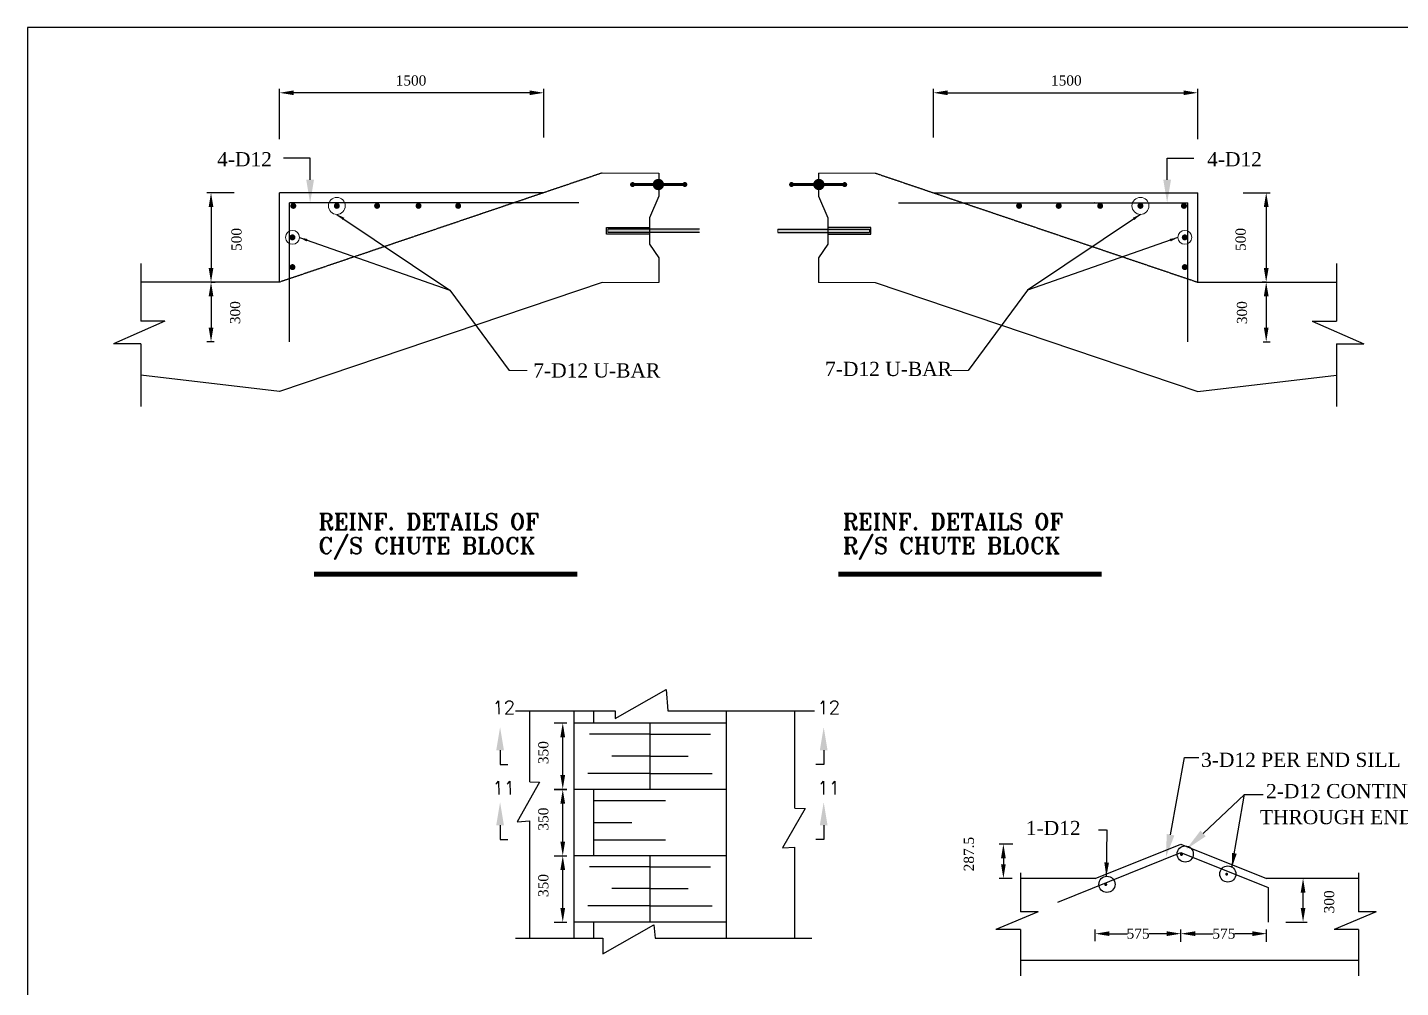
# Model space of a CAD drawing. Extents: x -298162 to 1078160, y -513173 to -216568.
# Drawn here: x 432169 to 465995, y -440584 to -416931 of the extents above; entities that cross this region are included whole.
import ezdxf

# ---------------------------------------------------------------- set-up
doc = ezdxf.new("R2010")
doc.units = 0
doc.header["$MEASUREMENT"] = 0
doc.linetypes.add('DASHED', pattern=[0.75, 0.5, -0.25])
doc.layers.get('0').update_dxf_attribs({"linetype": 'CONTINUOUS'})
doc.layers.get('DEFPOINTS').update_dxf_attribs({"linetype": 'CONTINUOUS'})
doc.layers.add('HACH', color=8, linetype='CONTINUOUS', lineweight=20)
doc.layers.add('LINE', color=7, linetype='CONTINUOUS')
doc.styles.add('BIG', font='ROMANT.SHX')
doc.styles.add('ROMANS', font='romans.shx', dxfattribs={"width": 0.8, "height": 100})
doc.styles.get("Standard").update_dxf_attribs({"font": 'times.ttf', "height": 250})
doc.dimstyles.new('3', dxfattribs={"dimtxt": 225, "dimasz": 350, "dimexe": 100, "dimexo": 25, "dimgap": 9, "dimtad": 0, "dimdec": 0, "dimzin": 0, "dimdsep": 46, "dimtxsty": 'Standard', "dimcen": 0, "dimclrt": 256, "dimadec": 0, "dimazin": 0, "dimtfac": 1, "dimtdec": 0, "dimtofl": 0, "dimtmove": 2, "dimatfit": 3, "dimfxl": 1, "dimtolj": 1, "dimtzin": 0, "dimarcsym": 0})

# ---------------------------------------------------------------- blocks, each defined once
blk = doc.blocks.new('*D999')
at = {"color": 0, "lineweight": -2}
for p, q in [((460586, -439455), (460586, -439157)), ((460936, -439257), (461377, -439257)), ((462347, -439257), (461907, -439257)), ((462697, -439455), (462697, -439157))]:
    blk.add_line(p, q, dxfattribs=at)
for points in [[(460936, -439198), (460936, -439315), (460586, -439257)], [(462347, -439198), (462347, -439315), (462697, -439257)]]:
    blk.add_solid(points, dxfattribs=at)
at = {"layer": 'DEFPOINTS', "color": 0, "lineweight": -2}
for p in [(462697, -439257), (460586, -439480), (462697, -439480)]:
    blk.add_point(p, dxfattribs=at)
at = {"insert": (461642, -439257), "char_height": 250, "attachment_point": 5}
blk.add_mtext('\\A1;575', dxfattribs=at)
blk = doc.blocks.new('*D1000')
at = {"color": 0, "lineweight": -2}
for p, q in [((445141, -435704), (445456, -435704)), ((445356, -436986), (445356, -436054)), ((445141, -437336), (445456, -437336))]:
    blk.add_line(p, q, dxfattribs=at)
for points in [[(445297, -436054), (445414, -436054), (445356, -435704)], [(445297, -436986), (445414, -436986), (445356, -437336)]]:
    blk.add_solid(points, dxfattribs=at)
at = {"layer": 'DEFPOINTS', "color": 0, "lineweight": -2}
for p in [(445116, -435704), (445356, -435704), (445116, -437336)]:
    blk.add_point(p, dxfattribs=at)
at = {"insert": (444879, -436433), "char_height": 250, "attachment_point": 5, "rotation": 90}
blk.add_mtext('\\A1;350', dxfattribs=at)
blk = doc.blocks.new('*D1001')
at = {"color": 0, "lineweight": -2}
for p, q in [((458475, -439445), (458475, -439157)), ((458825, -439257), (459266, -439257)), ((460236, -439257), (459795, -439257)), ((460586, -439445), (460586, -439157))]:
    blk.add_line(p, q, dxfattribs=at)
for points in [[(458825, -439198), (458825, -439315), (458475, -439257)], [(460236, -439198), (460236, -439315), (460586, -439257)]]:
    blk.add_solid(points, dxfattribs=at)
at = {"layer": 'DEFPOINTS', "color": 0, "lineweight": -2}
for p in [(460586, -439257), (458475, -439470), (460586, -439470)]:
    blk.add_point(p, dxfattribs=at)
at = {"insert": (459530, -439257), "char_height": 250, "attachment_point": 5}
blk.add_mtext('\\A1;575', dxfattribs=at)
blk = doc.blocks.new('*D1002')
at = {"color": 0, "lineweight": -2}
for p, q in [((445141, -437341), (445456, -437341)), ((445356, -438623), (445356, -437691)), ((445141, -438973), (445456, -438973))]:
    blk.add_line(p, q, dxfattribs=at)
for points in [[(445297, -437691), (445414, -437691), (445356, -437341)], [(445297, -438623), (445414, -438623), (445356, -438973)]]:
    blk.add_solid(points, dxfattribs=at)
at = {"layer": 'DEFPOINTS', "color": 0, "lineweight": -2}
for p in [(445116, -437341), (445356, -437341), (445116, -438973)]:
    blk.add_point(p, dxfattribs=at)
at = {"insert": (444879, -438071), "char_height": 250, "attachment_point": 5, "rotation": 90}
blk.add_mtext('\\A1;350', dxfattribs=at)
blk = doc.blocks.new('*D1003')
at = {"color": 0, "lineweight": -2}
for p, q in [((456440, -437048), (456111, -437048)), ((456211, -437398), (456211, -437545)), ((456426, -437895), (456111, -437895))]:
    blk.add_line(p, q, dxfattribs=at)
for points in [[(456153, -437398), (456270, -437398), (456211, -437048)], [(456153, -437545), (456270, -437545), (456211, -437895)]]:
    blk.add_solid(points, dxfattribs=at)
at = {"layer": 'DEFPOINTS', "color": 0, "lineweight": -2}
for p in [(456465, -437048), (456211, -437895), (456451, -437895)]:
    blk.add_point(p, dxfattribs=at)
at = {"insert": (455363, -437296), "char_height": 250, "attachment_point": 5, "rotation": 90}
blk.add_mtext('\\A1;287.5', dxfattribs=at)
blk = doc.blocks.new('*D1004')
at = {"color": 0, "lineweight": -2}
for p, q in [((445141, -434066), (445456, -434066)), ((445356, -435348), (445356, -434416)), ((445141, -435698), (445456, -435698))]:
    blk.add_line(p, q, dxfattribs=at)
for points in [[(445297, -434416), (445414, -434416), (445356, -434066)], [(445297, -435348), (445414, -435348), (445356, -435698)]]:
    blk.add_solid(points, dxfattribs=at)
at = {"layer": 'DEFPOINTS', "color": 0, "lineweight": -2}
for p in [(445116, -434066), (445356, -434066), (445116, -435698)]:
    blk.add_point(p, dxfattribs=at)
at = {"insert": (444879, -434796), "char_height": 250, "attachment_point": 5, "rotation": 90}
blk.add_mtext('\\A1;350', dxfattribs=at)
blk = doc.blocks.new('*D1010')
at = {"color": 0, "lineweight": -2}
for p, q in [((463805, -437895), (463494, -437895)), ((463594, -438620), (463594, -438245)), ((463171, -438970), (463694, -438970))]:
    blk.add_line(p, q, dxfattribs=at)
for points in [[(463535, -438245), (463652, -438245), (463594, -437895)], [(463535, -438620), (463652, -438620), (463594, -438970)]]:
    blk.add_solid(points, dxfattribs=at)
at = {"layer": 'DEFPOINTS', "color": 0, "lineweight": -2}
for p in [(463594, -437895), (463830, -437895), (463146, -438970)]:
    blk.add_point(p, dxfattribs=at)
at = {"insert": (464238, -438473), "char_height": 250, "attachment_point": 5, "rotation": 90}
blk.add_mtext('\\A1;300', dxfattribs=at)
blk = doc.blocks.new('*D1013')
at = {"color": 0, "lineweight": -2}
for p, q in [((462118, -421002), (462786, -421002)), ((462686, -421352), (462686, -422856)), ((462276, -423206), (462786, -423206))]:
    blk.add_line(p, q, dxfattribs=at)
for points in [[(462628, -421352), (462745, -421352), (462686, -421002)], [(462628, -422856), (462745, -422856), (462686, -423206)]]:
    blk.add_solid(points, dxfattribs=at)
at = {"layer": 'DEFPOINTS', "color": 0, "lineweight": -2}
for p in [(462093, -421002), (462251, -423206), (462686, -423206)]:
    blk.add_point(p, dxfattribs=at)
at = {"insert": (462057, -422154), "char_height": 250, "attachment_point": 5, "rotation": 90}
blk.add_mtext('\\A1;500', dxfattribs=at)
blk = doc.blocks.new('*D1014')
at = {"color": 0, "lineweight": -2}
for p, q in [((462682, -423206), (462586, -423206)), ((462686, -423556), (462686, -424324)), ((462610, -424674), (462786, -424674))]:
    blk.add_line(p, q, dxfattribs=at)
for points in [[(462628, -423556), (462745, -423556), (462686, -423206)], [(462628, -424324), (462745, -424324), (462686, -424674)]]:
    blk.add_solid(points, dxfattribs=at)
at = {"layer": 'DEFPOINTS', "color": 0, "lineweight": -2}
for p in [(462707, -423206), (462585, -424674), (462686, -424674)]:
    blk.add_point(p, dxfattribs=at)
at = {"insert": (462091, -423957), "char_height": 250, "attachment_point": 5, "rotation": 90}
blk.add_mtext('\\A1;300', dxfattribs=at)
blk = doc.blocks.new('*D1018')
at = {"color": 0, "lineweight": -2}
for p, q in [((454487, -419644), (454487, -418440)), ((454837, -418540), (460649, -418540)), ((460999, -419680), (460999, -418440))]:
    blk.add_line(p, q, dxfattribs=at)
for points in [[(454837, -418482), (454837, -418598), (454487, -418540)], [(460649, -418482), (460649, -418598), (460999, -418540)]]:
    blk.add_solid(points, dxfattribs=at)
at = {"layer": 'DEFPOINTS', "color": 0, "lineweight": -2}
for p in [(460999, -418540), (454487, -419669), (460999, -419705)]:
    blk.add_point(p, dxfattribs=at)
at = {"insert": (457761, -418238), "char_height": 250, "attachment_point": 5}
blk.add_mtext('\\A1;1500', dxfattribs=at)
blk = doc.blocks.new('*D1331')
at = {"color": 0, "lineweight": -2}
for p, q in [((437259, -421002), (436591, -421002)), ((436691, -421352), (436691, -422856)), ((437101, -423206), (436591, -423206))]:
    blk.add_line(p, q, dxfattribs=at)
for points in [[(436633, -421352), (436749, -421352), (436691, -421002)], [(436633, -422856), (436749, -422856), (436691, -423206)]]:
    blk.add_solid(points, dxfattribs=at)
at = {"layer": 'DEFPOINTS', "color": 0, "lineweight": -2}
for p in [(437284, -421002), (436691, -423206), (437126, -423206)]:
    blk.add_point(p, dxfattribs=at)
at = {"insert": (437320, -422154), "char_height": 250, "attachment_point": 5, "rotation": 90}
blk.add_mtext('\\A1;500', dxfattribs=at)
blk = doc.blocks.new('*D1332')
at = {"color": 0, "lineweight": -2}
for p, q in [((436695, -423206), (436791, -423206)), ((436691, -423556), (436691, -424324)), ((436768, -424674), (436591, -424674))]:
    blk.add_line(p, q, dxfattribs=at)
for points in [[(436633, -423556), (436749, -423556), (436691, -423206)], [(436633, -424324), (436749, -424324), (436691, -424674)]]:
    blk.add_solid(points, dxfattribs=at)
at = {"layer": 'DEFPOINTS', "color": 0, "lineweight": -2}
for p in [(436670, -423206), (436691, -424674), (436793, -424674)]:
    blk.add_point(p, dxfattribs=at)
at = {"insert": (437286, -423957), "char_height": 250, "attachment_point": 5, "rotation": 90}
blk.add_mtext('\\A1;300', dxfattribs=at)
blk = doc.blocks.new('*D1333')
at = {"color": 0, "lineweight": -2}
for p, q in [((438378, -419680), (438378, -418440)), ((444540, -418540), (438728, -418540)), ((444890, -419644), (444890, -418440))]:
    blk.add_line(p, q, dxfattribs=at)
for points in [[(438728, -418482), (438728, -418598), (438378, -418540)], [(444540, -418482), (444540, -418598), (444890, -418540)]]:
    blk.add_solid(points, dxfattribs=at)
at = {"layer": 'DEFPOINTS', "color": 0, "lineweight": -2}
for p in [(438378, -418540), (438378, -419705), (444890, -419669)]:
    blk.add_point(p, dxfattribs=at)
at = {"insert": (441617, -418238), "char_height": 250, "attachment_point": 5}
blk.add_mtext('\\A1;1500', dxfattribs=at)

msp = doc.modelspace()

# ---------------------------------------------------------------- hatches: boundary and pattern name
at = {"layer": 'HACH'}
h = msp.add_hatch(color=0, dxfattribs=at)
h.paths.add_polyline_path([(447489.934, -421903.842), (446467.561, -421903.842), (446467.561, -421984.167), (447489.934, -421984.167)])
h.paths.add_polyline_path([(448722.16, -421903.842), (447489.934, -421903.842), (447489.934, -421984.167), (448722.16, -421984.167)])
h = msp.add_hatch(color=0, dxfattribs=at)
h.paths.add_polyline_path([(451887.4, -421903.842), (452909.774, -421903.842), (452909.774, -421984.167), (451887.4, -421984.167)])
h.paths.add_polyline_path([(450655.175, -421903.842), (451887.4, -421903.842), (451887.4, -421984.167), (450655.175, -421984.167)])

# ---------------------------------------------------------------- linework, layer by layer
at = {"color": 0, "linetype": 'DASHED'}
for p, q in [((446323.229, -420517.568), (438378.385, -423205.673)), ((453054.106, -420517.568), (460998.95, -423205.673))]:
    msp.add_line(p, q, dxfattribs=at)
at = {"color": 0}
for p, q in [((444890.065, -421002.473), (438378.385, -421002.473)), ((454487.27, -421002.473), (460998.95, -421002.473)), ((445751.307, -421247.273), (438623.185, -421247.273)), ((453626.027, -421247.273), (460754.15, -421247.273)), ((438378.385, -423205.673), (434961.982, -423205.673)), ((446323.229, -423210.368), (438378.385, -425898.473)), ((453054.106, -423210.368), (460998.95, -425898.473)), ((460998.95, -423205.673), (464415.352, -423205.673)), ((438378.385, -425898.473), (434961.982, -425494.857)), ((460998.95, -425898.473), (464415.352, -425494.857)), ((446644.466, -433954.893), (447901.798, -433237.127)), ((447901.798, -433237.127), (447946.011, -433767.162)), ((444189.676, -433767.162), (446644.466, -433767.162)), ((444548.914, -435515.277), (444548.914, -433767.162)), ((445626.626, -433767.162), (445626.626, -439370.231)), ((446116.226, -433767.162), (446116.226, -434066.231)), ((446644.466, -433767.162), (446644.466, -433954.893)), ((447946.011, -433767.162), (451554.047, -433767.162)), ((449380.226, -433767.162), (449380.226, -439370.231)), ((449380.226, -433767.162), (449380.226, -434066.231)), ((451076.914, -436161.758), (451076.914, -433767.162)), ((445626.626, -434066.231), (449380.226, -434066.231)), ((447503.426, -434066.231), (447503.426, -435698.231)), ((443811.712, -434738.748), (443811.712, -435091.795)), ((451784.419, -434738.748), (451784.419, -435091.795)), ((460330.428, -436819.512), (460671.774, -434914.97)), ((460671.774, -434914.97), (461028.366, -434914.97)), ((443811.712, -435091.795), (444002.187, -435091.795)), ((451784.419, -435091.795), (451593.945, -435091.795)), ((444780.768, -435526.307), (444230.1, -436497.115)), ((444548.914, -435515.277), (444780.768, -435526.307)), ((445626.626, -435698.231), (449380.226, -435698.231)), ((446116.226, -435698.231), (446116.226, -437330.231)), ((449380.226, -435698.231), (449380.226, -437330.231)), ((461132.269, -436786.355), (462149.081, -435826.387)), ((462149.081, -435826.387), (462607.556, -435826.387)), ((451323.998, -436173.512), (450773.33, -437144.32)), ((451076.914, -436161.758), (451323.998, -436173.512)), ((443811.712, -436585.97), (443811.712, -436939.018)), ((444230.1, -436497.115), (444548.914, -436475.881)), ((444548.914, -439370.231), (444548.914, -436475.881)), ((451784.419, -436585.97), (451784.419, -436939.018)), ((443811.712, -436939.018), (444002.187, -436939.018)), ((451784.419, -436939.018), (451593.945, -436939.018)), ((458748.728, -436706.577), (458551.908, -436706.577)), ((445626.626, -437330.231), (449380.226, -437330.231)), ((447503.426, -437330.231), (447503.426, -438962.231)), ((450773.33, -437144.32), (451076.914, -437124.101)), ((451076.914, -439370.231), (451076.914, -437124.101)), ((458474.504, -437895.241), (460586.312, -437048.021)), ((460586.298, -437259.039), (462735.633, -438121.647)), ((460586.312, -437048.021), (462697.304, -437895.241)), ((458474.504, -437895.241), (456632.058, -437895.241)), ((464962.107, -437895.241), (462697.304, -437895.241)), ((445626.626, -438962.231), (449380.226, -438962.231)), ((446116.226, -438962.231), (446116.226, -439370.231)), ((446345.102, -439756.837), (447602.434, -439039.071)), ((447602.434, -439039.071), (447630.057, -439370.231)), ((449380.226, -438962.231), (449380.226, -439370.231)), ((444189.676, -439370.231), (446345.102, -439370.231)), ((446345.102, -439370.231), (446345.102, -439756.837)), ((447630.057, -439370.231), (451494.174, -439370.231)), ((464962.107, -439914.841), (456632.058, -439914.841))]:
    msp.add_line(p, q, dxfattribs=at)
at = {"color": 0, "linetype": 'Continuous', "lineweight": -3}
for p, q in [((446431.828, -422024.049), (446431.828, -421861.951)), ((446431.828, -421861.951), (447489.934, -421861.951)), ((447489.934, -422024.049), (446431.828, -422024.049)), ((448722.16, -421903.842), (446467.561, -421903.842)), ((448722.16, -421984.167), (446467.561, -421984.167)), ((450655.175, -421903.842), (452909.774, -421903.842)), ((450655.175, -421984.167), (452909.774, -421984.167)), ((452945.507, -421861.951), (451887.4, -421861.951)), ((451887.4, -422024.049), (452945.507, -422024.049)), ((452945.507, -422024.049), (452945.507, -421861.951))]:
    msp.add_line(p, q, dxfattribs=at)
at = {"color": 0, "linetype": 'Continuous'}
msp.add_line((457552.344, -438476.208), (460586.312, -437259.033), dxfattribs=at)
at = {"color": 0}
for points, const_width in [([(438681.143, -421326.024, 1), (438754.583, -421326.024, 1)], 73.44), ([(439753.624, -421326.024, 1), (439827.064, -421326.024, 1)], 73.44), ([(440745.068, -421326.024, 1), (440818.508, -421326.024, 1)], 73.44), ([(441765.979, -421326.024, 1), (441839.419, -421326.024, 1)], 73.44), ([(442742.687, -421326.024, 1), (442816.127, -421326.024, 1)], 73.44), ([(456634.648, -421326.024, -1), (456561.208, -421326.024, -1)], 73.44), ([(457611.356, -421326.024, -1), (457537.916, -421326.024, -1)], 73.44), ([(458632.266, -421326.024, -1), (458558.826, -421326.024, -1)], 73.44), ([(459623.71, -421326.024, -1), (459550.27, -421326.024, -1)], 73.44), ([(460696.192, -421326.024, -1), (460622.752, -421326.024, -1)], 73.44), ([(438660.167, -422101.88, 1), (438733.607, -422101.88, 1)], 73.44), ([(460717.167, -422101.88, -1), (460643.727, -422101.88, -1)], 73.44), ([(438660.167, -422834.698, 1), (438733.607, -422834.698, 1)], 73.44), ([(460717.167, -422834.698, -1), (460643.727, -422834.698, -1)], 73.44), ([(460616.292, -437305.104, -1), (460579.572, -437305.104, -1)], 36.72), ([(458751.754, -438045.07, -1), (458715.034, -438045.07, -1)], 36.72), ([(461730.378, -437790.146, -1), (461693.658, -437790.146, -1)], 36.72)]:
    msp.add_lwpolyline(points, format="xyb", close=True, dxfattribs=dict(at, const_width=const_width))
for points in [[(443906.912, -434738.748), (443716.512, -434738.748), (443811.712, -434167.548)], [(451689.219, -434738.748), (451879.619, -434738.748), (451784.419, -434167.548)], [(443906.912, -436585.97), (443716.512, -436585.97), (443811.712, -436014.77)], [(451689.219, -436585.97), (451879.619, -436585.97), (451784.419, -436014.77)], [(460423.605, -436839.033), (460237.251, -436799.99), (460213.3, -437378.574)], [(461197.623, -436855.579), (461066.915, -436717.132), (460716.927, -437178.478)]]:
    msp.add_solid(points, dxfattribs=at)
at = {"layer": 'HACH', "color": 0}
for p, q in [((446323.229, -420517.568), (447719.759, -420517.568)), ((453054.106, -420517.568), (451657.576, -420517.568)), ((444166.545, -421247.273), (438623.185, -421247.273)), ((455210.79, -421247.273), (460754.15, -421247.273)), ((446467.561, -421903.842), (446467.561, -421984.167)), ((450655.175, -421903.842), (450655.175, -421984.167)), ((452909.774, -421903.842), (452909.774, -421984.167)), ((447719.759, -423210.368), (446323.229, -423210.368)), ((451657.576, -423210.368), (453054.106, -423210.368)), ((444035.431, -425378.945), (444480.339, -425378.945)), ((455341.904, -425378.945), (454896.995, -425378.945))]:
    msp.add_line(p, q, dxfattribs=at)
for centre, radius in [((439790.344, -421326.024), 208.65), ((459586.99, -421326.024), 208.65), ((438696.887, -422101.88), 171.13), ((460680.447, -422101.88), 171.13)]:
    msp.add_circle(centre, radius, dxfattribs=at)
for p in [(440918.963, -421247.273), (458458.372, -421247.273)]:
    msp.add_point(p, dxfattribs=at)
at = {"layer": 'LINE', "color": 0}
for p, q in [((439131.667, -420147.101), (438475.574, -420147.101)), ((439131.667, -420681.935), (439131.667, -420147.101)), ((460245.667, -420147.101), (460901.761, -420147.101)), ((460245.667, -420681.935), (460245.667, -420147.101)), ((447719.759, -420517.568), (447719.759, -421084.816)), ((451657.576, -420517.568), (451657.576, -421084.816)), ((438378.385, -423205.673), (438378.385, -421002.473)), ((447719.759, -421084.816), (447489.934, -421620.456)), ((451657.576, -421084.816), (451887.4, -421620.456)), ((460998.95, -423205.673), (460998.95, -421002.473)), ((438623.185, -424674.473), (438623.185, -421247.273)), ((460754.15, -424674.473), (460754.15, -421247.273)), ((447489.934, -421620.456), (447489.934, -422267.877)), ((451887.4, -421620.456), (451887.4, -422267.877)), ((447489.934, -422267.877), (447719.759, -422610.293)), ((451887.4, -422267.877), (451657.576, -422610.293)), ((434961.982, -422744.077), (434961.982, -424169.651)), ((447719.759, -422610.293), (447719.759, -423210.368)), ((451657.576, -422610.293), (451657.576, -423210.368)), ((464415.352, -422744.077), (464415.352, -424169.651)), ((435556.575, -424169.651), (434288.11, -424724.041)), ((435556.575, -424169.651), (434961.982, -424169.651)), ((463820.759, -424169.651), (464415.352, -424169.651)), ((463820.759, -424169.651), (465089.224, -424724.041)), ((434961.982, -424724.041), (434288.11, -424724.041)), ((434961.982, -424724.041), (434961.982, -426265.673)), ((464415.352, -424724.041), (465089.224, -424724.041)), ((464415.352, -424724.041), (464415.352, -426265.673)), ((447503.426, -434342.348), (446012.903, -434342.348)), ((447503.426, -434342.348), (448993.95, -434342.348)), ((447503.426, -434882.231), (446565.19, -434882.231)), ((447503.426, -434882.231), (448441.663, -434882.231)), ((447503.426, -435310.338), (445971.561, -435310.338)), ((447503.426, -435310.338), (449035.292, -435310.338)), ((446116.226, -435974.348), (447884.94, -435974.348)), ((446116.226, -436514.231), (447054.463, -436514.231)), ((446116.226, -436942.338), (447884.94, -436942.338)), ((447503.426, -437606.348), (446012.903, -437606.348)), ((447503.426, -437606.348), (448993.95, -437606.348)), ((456632.058, -437759.457), (456632.058, -438721.93)), ((464962.107, -437759.457), (464962.107, -438721.93)), ((447503.426, -438146.231), (446565.19, -438146.231)), ((447503.426, -438146.231), (448441.663, -438146.231)), ((462735.633, -438121.647), (462735.633, -438970.009)), ((447503.426, -438574.338), (445971.561, -438574.338)), ((447503.426, -438574.338), (449035.292, -438574.338)), ((457064.031, -438721.93), (456029.213, -439149.696)), ((457064.031, -438721.93), (456632.058, -438721.93)), ((465394.08, -438721.93), (464359.262, -439149.696)), ((465394.08, -438721.93), (464962.107, -438721.93)), ((456632.058, -439149.696), (456029.213, -439149.696)), ((456632.058, -439149.696), (456632.058, -440291.737)), ((464962.107, -439149.696), (464359.262, -439149.696)), ((464962.107, -439149.696), (464962.107, -440291.737))]:
    msp.add_line(p, q, dxfattribs=at)
msp.add_lwpolyline([(432168.702, -459716.504), (492673.902, -459716.504), (492673.902, -416930.684), (432168.702, -416930.684)], close=True, dxfattribs=at)
for points, const_width in [([(447106.005, -420801.192, -1), (447044.805, -420801.192, -1)], 61.2), ([(447781.316, -420800.181, -1), (447641.78, -420800.181, -1)], 139.536), ([(448393.048, -420800.181, -1), (448331.848, -420800.181, -1)], 61.2), ([(450962.7, -420800.181, 1), (451023.9, -420800.181, 1)], 61.2), ([(451596.018, -420800.181, 1), (451735.554, -420800.181, 1)], 139.536), ([(452271.329, -420801.192, 1), (452332.529, -420801.192, 1)], 61.2)]:
    msp.add_lwpolyline(points, format="xyb", close=True, dxfattribs=dict(at, const_width=const_width))
for points, const_width in [([(448348.365, -420801.192), (447711.885, -420801.192), (447075.405, -420801.192)], 78.336), ([(451028.969, -420801.192), (451665.449, -420801.192), (452301.929, -420801.192)], 78.336), ([(445712.056, -430402.355), (439231.612, -430402.355)], 122.4), ([(458628.43, -430402.355), (452147.987, -430402.355)], 122.4)]:
    msp.add_lwpolyline(points, dxfattribs=dict(at, const_width=const_width))
for centre in [(460691.016, -437293.838), (461740.804, -437786.092), (458762.181, -438041.015)]:
    msp.add_circle(centre, 199.037, dxfattribs=at)
for points in [[(439036.467, -420681.935), (439226.867, -420681.935), (439131.667, -421253.135)], [(460340.867, -420681.935), (460150.467, -420681.935), (460245.667, -421253.135)]]:
    msp.add_solid(points, dxfattribs=at)

# ---------------------------------------------------------------- texts
at = {"color": 0, "style": 'ROMANS'}
for s, p in [('12', (443623.506, -433847.168)), ('12', (451628.204, -433847.168)), ('11', (443623.506, -435828.984)), ('11', (451628.204, -435828.984))]:
    msp.add_text(s, height=326.4, rotation=0.3470492, dxfattribs=at).set_placement(p)
at = {"layer": 'LINE', "color": 0}
for s, p in [('4-D12 ', (436840.389, -420351.922)), ('4-D12 ', (461229.808, -420351.922)), ('7-D12 U-BAR', (451817.7, -425518.076)), ('7-D12 U-BAR', (444630.385, -425555.451)), ('3-D12 PER END SILL', (461080.598, -435148.59)), ('2-D12 CONTINUOUS ', (462681.284, -435918.767)), ('THROUGH END SILL', (462529.732, -436558.963)), ('1-D12 ', (456763.882, -436828.159))]:
    msp.add_text(s, height=350, dxfattribs=at).set_placement(p)
at = {"layer": 'LINE', "color": 0, "style": 'BIG'}
for s, p in [('REINF. DETAILS OF', (439338.69, -429305.294)), ('REINF. DETAILS OF', (452255.064, -429305.294)), ('C/S CHUTE BLOCK', (439338.69, -429895.774)), ('R/S CHUTE BLOCK', (452255.064, -429895.774))]:
    msp.add_text(s, height=400, dxfattribs=at).set_placement(p)

# ---------------------------------------------------------------- dimensions: what is measured, and where the dimension line sits
at = {"color": 0}
for base, p1, p2, angle, text, picture, middle in [((438378.385, -418540.065), (444890.065, -419669.269), (438378.385, -419704.865), 180, '1500', '*D1333', (441616.751, -418238.171)), ((436691.086, -423205.673), (437284.206, -421002.473), (437126.041, -423205.673), 90, '500', '*D1331', (437320.087, -422154.348)), ((462686.249, -423205.673), (462093.128, -421002.473), (462251.293, -423205.673), 90, '500', '*D1013', (462057.248, -422154.348)), ((436691.086, -424674.473), (436670.183, -423205.673), (436792.583, -424674.473), 90, '300', '*D1332', (437286.403, -423956.773)), ((462686.249, -424674.473), (462707.151, -423205.673), (462584.751, -424674.473), 90, '300', '*D1014', (462090.931, -423956.773)), ((445355.693, -434066.231), (445116.201, -435698.231), (445116.201, -434066.231), 90, '350', '*D1004', (444879.135, -434795.879)), ((445355.693, -435703.761), (445116.201, -437335.761), (445116.201, -435703.761), 90, '350', '*D1000', (444879.135, -436433.409)), ((456211.349, -437895.241), (456464.758, -437048.021), (456450.637, -437895.241), 270, '287.5', '*D1003', (455363.426, -437296.454)), ((445355.693, -437341.291), (445116.201, -438973.291), (445116.201, -437341.291), 90, '350', '*D1002', (444879.135, -438070.939)), ((463593.81, -437895.241), (463146.252, -438970.009), (463829.706, -437895.241), 270, '300', '*D1010', (464237.688, -438472.738))]:
    dim = msp.add_linear_dim(base=base, p1=p1, p2=p2, angle=angle, text=text, dimstyle='3', override={"dimtxt": 300}, dxfattribs=at)
    dim.commit()
    dim.dimension.update_dxf_attribs({"geometry": picture, "text_midpoint": middle, "dimtype": 160})
dim = msp.add_linear_dim(base=(460998.95, -418540.065), p1=(454487.27, -419669.269), p2=(460998.95, -419704.865), text='1500', dimstyle='3', override={"dimtxt": 300}, dxfattribs=at)
dim.commit()
dim.dimension.update_dxf_attribs({"geometry": '*D1018', "text_midpoint": (457760.584, -418238.171), "dimtype": 160})
for base, p1, p2, picture, middle in [((460586.312, -439256.544), (458474.504, -439470.255), (460586.312, -439470.255), '*D1001', (459530.408, -439256.544)), ((462697.304, -439256.544), (460586.312, -439479.969), (462697.304, -439479.969), '*D999', (461641.808, -439256.544))]:
    dim = msp.add_linear_dim(base=base, p1=p1, p2=p2, text='575', dimstyle='3', override={"dimtxt": 300}, dxfattribs=at)
    dim.commit()
    dim.dimension.update_dxf_attribs({"geometry": picture, "text_midpoint": middle})

# ---------------------------------------------------------------- leaders
for points, override in [([(439790.969, -421534.673), (442575.455, -423403.36)], {"dimasz": 200}), ([(459586.366, -421534.673), (456801.879, -423403.36)], {"dimasz": 200}), ([(438867.959, -422106.336), (442575.455, -423403.36), (444035.431, -425378.945)], {"dimasz": 200}), ([(460509.376, -422106.336), (456801.879, -423403.36), (455341.904, -425378.945)], {"dimasz": 200}), ([(461843.121, -437622.304), (462149.494, -435820.842)], {"dimgap": 9, "dimtad": 0}), ([(458748.637, -437853.214), (458770.443, -436699.243)], {"dimgap": 9, "dimtad": 0})]:
    msp.add_leader(points, dimstyle='3', override=override, dxfattribs=at)

doc.saveas('drawing.dxf')
